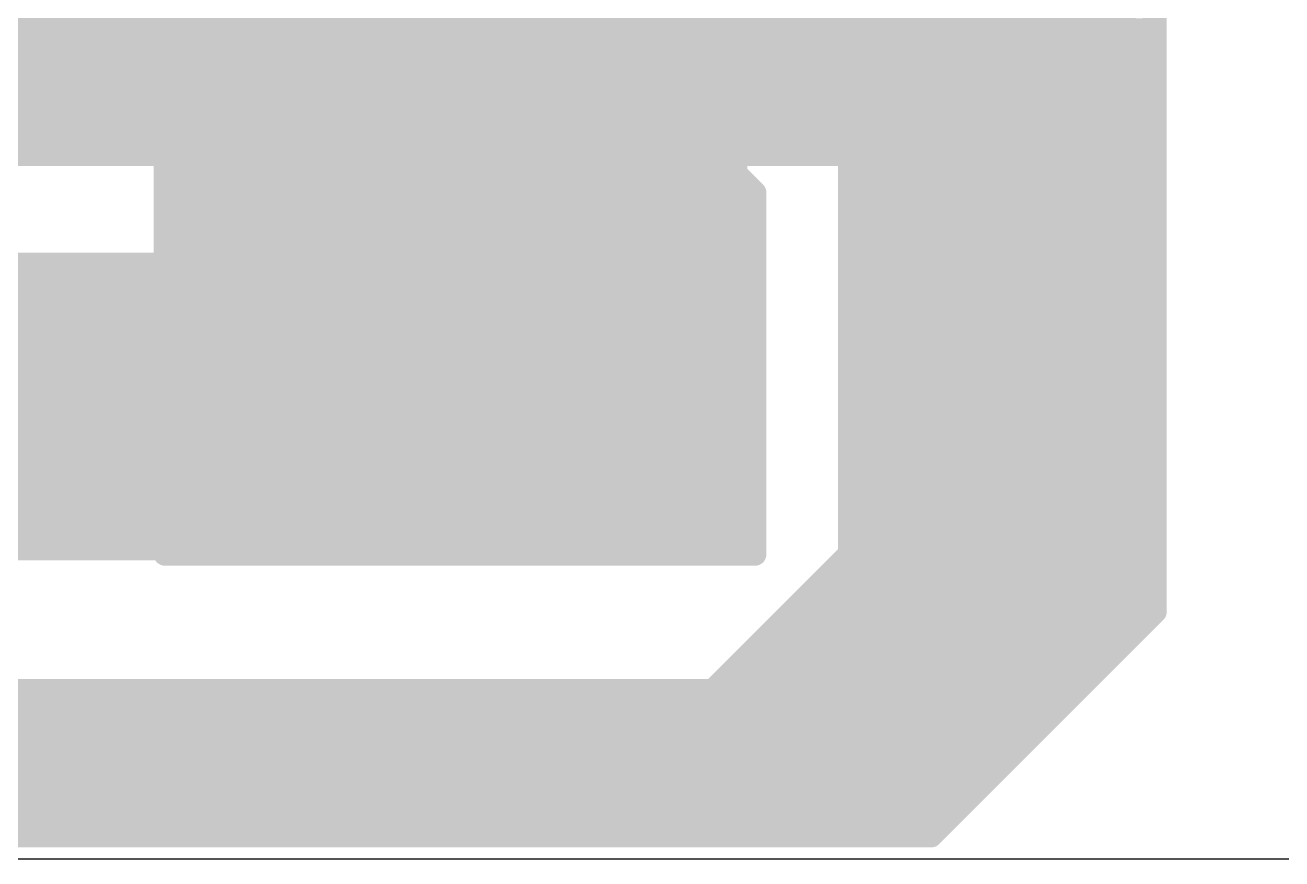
# Model space of a CAD drawing. Extents: x 0 to 6.01, y 0 to 3.
# Drawn here: x 3.291 to 4.942, y 0 to 1.095 of the extents above; entities that cross this region are included whole.
import ezdxf

# ---------------------------------------------------------------- set-up
doc = ezdxf.new("R2010")
doc.units = 0
for name, color, linetype in [('1', 12, 'CONTINUOUS'), ('16', 132, 'CONTINUOUS'), ('18', 110, 'CONTINUOUS'), ('20', 31, 'CONTINUOUS')]:
    doc.layers.add(name, color=color, linetype=linetype)

# ---------------------------------------------------------------- blocks, each defined once
blk = doc.blocks.new('ROUNDV')
at = {"const_width": 0.5}
blk.add_lwpolyline([(0, -0.25, 1), (0, 0.25, 1), (0, -0.25)], format="xyb", dxfattribs=at)

msp = doc.modelspace()

# ---------------------------------------------------------------- linework, layer by layer
at = {"layer": '1'}
for points, const_width in [([(4.375, 0.4), (4.375, 1.275)], 0.032), ([(4.9, 1.275), (4.55, 0.925)], 0.03), ([(4.775, 1.275), (4.775, 0.325)], 0.032), ([(2.315, 1.11), (4.735, 1.11)], 0.03), ([(2.345, 1.08), (4.705, 1.08)], 0.03), ([(4.375, 1.088), (4.775, 1.088)], 0.032), ([(2.375, 1.05), (4.675, 1.05)], 0.03), ([(4.375, 1.056), (4.775, 1.056)], 0.032), ([(2.405, 1.02), (4.645, 1.02)], 0.03), ([(4.375, 1.024), (4.775, 1.024)], 0.032), ([(4.375, 0.992), (4.775, 0.992)], 0.032), ([(2.435, 0.99), (4.615, 0.99)], 0.03), ([(2.465, 0.96), (4.585, 0.96)], 0.03), ([(4.375, 0.96), (4.775, 0.96)], 0.032), ([(2.495, 0.93), (4.555, 0.93)], 0.03), ([(4.375, 0.928), (4.775, 0.928)], 0.032), ([(4.55, 0.925), (2.5, 0.925)], 0.03), ([(4.375, 0.896), (4.775, 0.896)], 0.032), ([(4.375, 0.864), (4.775, 0.864)], 0.032), ([(4.375, 0.832), (4.775, 0.832)], 0.032), ([(4.375, 0.8), (4.775, 0.8)], 0.032), ([(1.838, 0.78), (4.24, 0.78)], 0.03), ([(2.45, 0.781), (4.239, 0.781)], 0.03), ([(4.239, 0.781), (4.246, 0.774)], 0.03), ([(4.246, 0.774), (4.246, 0.4)], 0.03), ([(4.375, 0.768), (4.775, 0.768)], 0.032), ([(1.868, 0.75), (4.246, 0.75)], 0.03), ([(4.375, 0.736), (4.775, 0.736)], 0.032), ([(1.898, 0.72), (4.246, 0.72)], 0.03), ([(4.375, 0.704), (4.775, 0.704)], 0.032), ([(1.928, 0.69), (4.246, 0.69)], 0.03), ([(4.375, 0.672), (4.775, 0.672)], 0.032), ([(1.931, 0.66), (4.246, 0.66)], 0.03), ([(1.931, 0.63), (4.246, 0.63)], 0.03), ([(4.375, 0.64), (4.775, 0.64)], 0.032), ([(1.931, 0.6), (4.246, 0.6)], 0.03), ([(4.375, 0.608), (4.775, 0.608)], 0.032), ([(1.931, 0.57), (4.246, 0.57)], 0.03), ([(4.375, 0.576), (4.775, 0.576)], 0.032), ([(1.931, 0.54), (4.246, 0.54)], 0.03), ([(4.375, 0.544), (4.775, 0.544)], 0.032), ([(1.931, 0.51), (4.246, 0.51)], 0.03), ([(4.375, 0.512), (4.775, 0.512)], 0.032), ([(4.375, 0.48), (4.775, 0.48)], 0.032), ([(1.931, 0.48), (4.246, 0.48)], 0.03), ([(1.931, 0.45), (4.246, 0.45)], 0.03), ([(4.375, 0.448), (4.775, 0.448)], 0.032), ([(1.961, 0.42), (4.246, 0.42)], 0.03), ([(4.375, 0.416), (4.775, 0.416)], 0.032), ([(4.239, 0.407), (1.974, 0.407)], 0.03), ([(4.1951, 0.2201), (4.375, 0.4)], 0.032), ([(4.246, 0.4), (4.239, 0.407)], 0.03), ([(4.359, 0.384), (4.775, 0.384)], 0.032), ([(4.327, 0.352), (4.775, 0.352)], 0.032), ([(4.295, 0.32), (4.77, 0.32)], 0.032), ([(4.775, 0.325), (4.481, 0.031)], 0.032), ([(4.263, 0.288), (4.738, 0.288)], 0.032), ([(4.231, 0.256), (4.706, 0.256)], 0.032), ([(0.693265, 0.2201), (4.1951, 0.2201)], 0.032), ([(4.199, 0.224), (4.674, 0.224)], 0.032), ([(0.577, 0.192), (4.642, 0.192)], 0.032), ([(0.68807, 0.16), (4.61, 0.16)], 0.032), ([(0.672782, 0.128), (4.578, 0.128)], 0.032), ([(0.643494, 0.096), (4.546, 0.096)], 0.032), ([(0.395, 0.064), (4.514, 0.064)], 0.032), ([(0.395, 0.032), (4.482, 0.032)], 0.032), ([(4.481, 0.031), (0.395, 0.031)], 0.032)]:
    msp.add_lwpolyline(points, dxfattribs=dict(at, const_width=const_width))
for points, const_width in [([(4.735, 1.1025, 1), (4.735, 1.1175)], 0.015), ([(4.375, 1.096, 1), (4.375, 1.08)], 0.016), ([(4.705, 1.0725, 1), (4.705, 1.0875)], 0.015), ([(4.775, 1.08, 1), (4.775, 1.096)], 0.016), ([(4.375, 1.064, 1), (4.375, 1.048)], 0.016), ([(4.675, 1.0425, 1), (4.675, 1.0575)], 0.015), ([(4.775, 1.048, 1), (4.775, 1.064)], 0.016), ([(4.375, 1.032, 1), (4.375, 1.016)], 0.016), ([(4.645, 1.0125, 1), (4.645, 1.0275)], 0.015), ([(4.775, 1.016, 1), (4.775, 1.032)], 0.016), ([(4.375, 1, 1), (4.375, 0.984)], 0.016), ([(4.775, 0.984, 1), (4.775, 1)], 0.016), ([(4.615, 0.9825, 1), (4.615, 0.9975)], 0.015), ([(4.375, 0.968, 1), (4.375, 0.952)], 0.016), ([(4.585, 0.9525, 1), (4.585, 0.9675)], 0.015), ([(4.775, 0.952, 1), (4.775, 0.968)], 0.016), ([(4.375, 0.936, 1), (4.375, 0.92)], 0.016), ([(4.555, 0.9225, 1), (4.555, 0.9375)], 0.015), ([(4.775, 0.92, 1), (4.775, 0.936)], 0.016), ([(4.544697, 0.930303, 1), (4.555303, 0.919697)], 0.015), ([(4.55, 0.9175, 1), (4.55, 0.9325)], 0.015), ([(4.375, 0.904, 1), (4.375, 0.888)], 0.016), ([(4.775, 0.888, 1), (4.775, 0.904)], 0.016), ([(4.375, 0.872, 1), (4.375, 0.856)], 0.016), ([(4.775, 0.856, 1), (4.775, 0.872)], 0.016), ([(4.375, 0.84, 1), (4.375, 0.824)], 0.016), ([(4.775, 0.824, 1), (4.775, 0.84)], 0.016), ([(4.375, 0.808, 1), (4.375, 0.792)], 0.016), ([(4.775, 0.792, 1), (4.775, 0.808)], 0.016), ([(4.244303, 0.786303, 1), (4.233697, 0.775697)], 0.015), ([(4.239, 0.7735, 1), (4.239, 0.7885)], 0.015), ([(4.24, 0.7725, 1), (4.24, 0.7875)], 0.015), ([(4.2535, 0.774, 1), (4.2385, 0.774)], 0.015), ([(4.240697, 0.768697, 1), (4.251303, 0.779303)], 0.015), ([(4.375, 0.776, 1), (4.375, 0.76)], 0.016), ([(4.775, 0.76, 1), (4.775, 0.776)], 0.016), ([(4.246, 0.7425, 1), (4.246, 0.7575)], 0.015), ([(4.375, 0.744, 1), (4.375, 0.728)], 0.016), ([(4.775, 0.728, 1), (4.775, 0.744)], 0.016), ([(4.246, 0.7125, 1), (4.246, 0.7275)], 0.015), ([(4.375, 0.712, 1), (4.375, 0.696)], 0.016), ([(4.775, 0.696, 1), (4.775, 0.712)], 0.016), ([(4.246, 0.6825, 1), (4.246, 0.6975)], 0.015), ([(4.375, 0.68, 1), (4.375, 0.664)], 0.016), ([(4.775, 0.664, 1), (4.775, 0.68)], 0.016), ([(4.246, 0.6525, 1), (4.246, 0.6675)], 0.015), ([(4.246, 0.6225, 1), (4.246, 0.6375)], 0.015), ([(4.375, 0.648, 1), (4.375, 0.632)], 0.016), ([(4.775, 0.632, 1), (4.775, 0.648)], 0.016), ([(4.246, 0.5925, 1), (4.246, 0.6075)], 0.015), ([(4.375, 0.616, 1), (4.375, 0.6)], 0.016), ([(4.775, 0.6, 1), (4.775, 0.616)], 0.016), ([(4.246, 0.5625, 1), (4.246, 0.5775)], 0.015), ([(4.375, 0.584, 1), (4.375, 0.568)], 0.016), ([(4.775, 0.568, 1), (4.775, 0.584)], 0.016), ([(4.246, 0.5325, 1), (4.246, 0.5475)], 0.015), ([(4.375, 0.552, 1), (4.375, 0.536)], 0.016), ([(4.775, 0.536, 1), (4.775, 0.552)], 0.016), ([(4.246, 0.5025, 1), (4.246, 0.5175)], 0.015), ([(4.375, 0.52, 1), (4.375, 0.504)], 0.016), ([(4.775, 0.504, 1), (4.775, 0.52)], 0.016), ([(4.375, 0.488, 1), (4.375, 0.472)], 0.016), ([(4.775, 0.472, 1), (4.775, 0.488)], 0.016), ([(4.246, 0.4725, 1), (4.246, 0.4875)], 0.015), ([(4.246, 0.4425, 1), (4.246, 0.4575)], 0.015), ([(4.375, 0.456, 1), (4.375, 0.44)], 0.016), ([(4.775, 0.44, 1), (4.775, 0.456)], 0.016), ([(4.246, 0.4125, 1), (4.246, 0.4275)], 0.015), ([(4.375, 0.424, 1), (4.375, 0.408)], 0.016), ([(4.775, 0.408, 1), (4.775, 0.424)], 0.016), ([(4.244303, 0.412303, 1), (4.233697, 0.401697)], 0.015), ([(4.239, 0.3995, 1), (4.239, 0.4145)], 0.015), ([(4.240697, 0.394697, 1), (4.251303, 0.405303)], 0.015), ([(4.380657, 0.394343, 1), (4.369343, 0.405657)], 0.016), ([(4.2385, 0.4, 1), (4.2535, 0.4)], 0.015), ([(4.359, 0.392, 1), (4.359, 0.376)], 0.016), ([(4.367, 0.4, 1), (4.383, 0.4)], 0.016), ([(4.775, 0.376, 1), (4.775, 0.392)], 0.016), ([(4.327, 0.36, 1), (4.327, 0.344)], 0.016), ([(4.775, 0.344, 1), (4.775, 0.36)], 0.016), ([(4.295, 0.328, 1), (4.295, 0.312)], 0.016), ([(4.767, 0.325, 1), (4.783, 0.325)], 0.016), ([(4.780657, 0.319343, 1), (4.769343, 0.330657)], 0.016), ([(4.77, 0.312, 1), (4.77, 0.328)], 0.016), ([(4.263, 0.296, 1), (4.263, 0.28)], 0.016), ([(4.738, 0.28, 1), (4.738, 0.296)], 0.016), ([(4.231, 0.264, 1), (4.231, 0.248)], 0.016), ([(4.706, 0.248, 1), (4.706, 0.264)], 0.016), ([(4.189443, 0.225757, 1), (4.200757, 0.214443)], 0.016), ([(4.199, 0.232, 1), (4.199, 0.216)], 0.016), ([(4.1951, 0.2121, 1), (4.1951, 0.2281)], 0.016), ([(4.674, 0.216, 1), (4.674, 0.232)], 0.016), ([(4.642, 0.184, 1), (4.642, 0.2)], 0.016), ([(4.61, 0.152, 1), (4.61, 0.168)], 0.016), ([(4.578, 0.12, 1), (4.578, 0.136)], 0.016), ([(4.546, 0.088, 1), (4.546, 0.104)], 0.016), ([(4.514, 0.056, 1), (4.514, 0.072)], 0.016), ([(4.475343, 0.036657, 1), (4.486657, 0.025343)], 0.016), ([(4.481, 0.023, 1), (4.481, 0.039)], 0.016), ([(4.482, 0.024, 1), (4.482, 0.04)], 0.016)]:
    msp.add_lwpolyline(points, format="xyb", dxfattribs=dict(at, const_width=const_width))
at = {"layer": '16', "const_width": 0.03}
for points in [[(4.225, 1.389735), (4.225, 0.9)], [(3.475, 1), (3.625, 1.15)], [(3.585, 1.11), (4.225, 1.11)], [(3.555, 1.08), (4.225, 1.08)], [(3.525, 1.05), (4.225, 1.05)], [(3.495, 1.02), (4.225, 1.02)], [(3.475, 0.4), (3.475, 1)], [(3.475, 0.99), (4.225, 0.99)], [(3.475, 0.96), (4.225, 0.96)], [(3.475, 0.93), (4.225, 0.93)], [(3.475, 0.9), (4.225, 0.9)], [(4.225, 0.9), (4.25, 0.875)], [(3.475, 0.87), (4.25, 0.87)], [(4.25, 0.875), (4.25, 0.4)], [(3.475, 0.84), (4.25, 0.84)], [(3.475, 0.81), (4.25, 0.81)], [(3.475, 0.78), (4.25, 0.78)], [(3.475, 0.75), (4.25, 0.75)], [(3.475, 0.72), (4.25, 0.72)], [(3.475, 0.69), (4.25, 0.69)], [(3.475, 0.66), (4.25, 0.66)], [(3.475, 0.63), (4.25, 0.63)], [(3.475, 0.6), (4.25, 0.6)], [(3.475, 0.57), (4.25, 0.57)], [(3.475, 0.54), (4.25, 0.54)], [(3.475, 0.51), (4.25, 0.51)], [(3.475, 0.48), (4.25, 0.48)], [(3.475, 0.45), (4.25, 0.45)], [(3.475, 0.42), (4.25, 0.42)], [(4.25, 0.4), (3.475, 0.4)]]:
    msp.add_lwpolyline(points, dxfattribs=at)
at = {"layer": '16', "const_width": 0.015}
for points in [[(3.585, 1.1175, 1), (3.585, 1.1025)], [(4.225, 1.1025, 1), (4.225, 1.1175)], [(3.555, 1.0875, 1), (3.555, 1.0725)], [(4.225, 1.0725, 1), (4.225, 1.0875)], [(3.525, 1.0575, 1), (3.525, 1.0425)], [(4.225, 1.0425, 1), (4.225, 1.0575)], [(3.495, 1.0275, 1), (3.495, 1.0125)], [(4.225, 1.0125, 1), (4.225, 1.0275)], [(3.4825, 1, 1), (3.4675, 1)], [(3.469697, 1.005303, 1), (3.480303, 0.994697)], [(3.475, 0.9975, 1), (3.475, 0.9825)], [(4.225, 0.9825, 1), (4.225, 0.9975)], [(3.475, 0.9675, 1), (3.475, 0.9525)], [(4.225, 0.9525, 1), (4.225, 0.9675)], [(3.475, 0.9375, 1), (3.475, 0.9225)], [(4.225, 0.9225, 1), (4.225, 0.9375)], [(3.475, 0.9075, 1), (3.475, 0.8925)], [(4.230303, 0.905303, 1), (4.219697, 0.894697)], [(4.225, 0.8925, 1), (4.225, 0.9075)], [(4.2175, 0.9, 1), (4.2325, 0.9)], [(3.475, 0.8775, 1), (3.475, 0.8625)], [(4.2575, 0.875, 1), (4.2425, 0.875)], [(4.244697, 0.869697, 1), (4.255303, 0.880303)], [(4.25, 0.8625, 1), (4.25, 0.8775)], [(3.475, 0.8475, 1), (3.475, 0.8325)], [(4.25, 0.8325, 1), (4.25, 0.8475)], [(3.475, 0.8175, 1), (3.475, 0.8025)], [(4.25, 0.8025, 1), (4.25, 0.8175)], [(3.475, 0.7875, 1), (3.475, 0.7725)], [(4.25, 0.7725, 1), (4.25, 0.7875)], [(3.475, 0.7575, 1), (3.475, 0.7425)], [(4.25, 0.7425, 1), (4.25, 0.7575)], [(3.475, 0.7275, 1), (3.475, 0.7125)], [(4.25, 0.7125, 1), (4.25, 0.7275)], [(3.475, 0.6975, 1), (3.475, 0.6825)], [(4.25, 0.6825, 1), (4.25, 0.6975)], [(3.475, 0.6675, 1), (3.475, 0.6525)], [(4.25, 0.6525, 1), (4.25, 0.6675)], [(3.475, 0.6375, 1), (3.475, 0.6225)], [(4.25, 0.6225, 1), (4.25, 0.6375)], [(3.475, 0.6075, 1), (3.475, 0.5925)], [(4.25, 0.5925, 1), (4.25, 0.6075)], [(3.475, 0.5775, 1), (3.475, 0.5625)], [(4.25, 0.5625, 1), (4.25, 0.5775)], [(3.475, 0.5475, 1), (3.475, 0.5325)], [(4.25, 0.5325, 1), (4.25, 0.5475)], [(3.475, 0.5175, 1), (3.475, 0.5025)], [(4.25, 0.5025, 1), (4.25, 0.5175)], [(3.475, 0.4875, 1), (3.475, 0.4725)], [(4.25, 0.4725, 1), (4.25, 0.4875)], [(3.475, 0.4575, 1), (3.475, 0.4425)], [(4.25, 0.4425, 1), (4.25, 0.4575)], [(3.475, 0.4275, 1), (3.475, 0.4125)], [(4.25, 0.4125, 1), (4.25, 0.4275)], [(3.475, 0.4075, 1), (3.475, 0.3925)], [(4.25, 0.3925, 1), (4.25, 0.4075)], [(3.4675, 0.4, 1), (3.4825, 0.4)], [(4.2425, 0.4, 1), (4.2575, 0.4)]]:
    msp.add_lwpolyline(points, format="xyb", dxfattribs=at)
at = {"layer": '20'}
msp.add_line((0, 0), (6, 0), dxfattribs=at)

# ---------------------------------------------------------------- block references
at = {"layer": '18', "xscale": 0.051181, "yscale": 0.051181}
for p in [(3.525, 0.725), (3.525, 0.725), (3.65, 0.725), (3.65, 0.725), (3.775, 0.725), (3.775, 0.725), (3.9, 0.725), (3.9, 0.725), (4.025, 0.725), (4.025, 0.725), (4.15, 0.725), (4.15, 0.725), (3.525, 0.6), (3.525, 0.6), (3.65, 0.6), (3.65, 0.6), (3.775, 0.6), (3.775, 0.6), (3.9, 0.6), (3.9, 0.6), (4.025, 0.6), (4.025, 0.6), (4.15, 0.6), (4.15, 0.6), (3.525, 0.475), (3.525, 0.475), (3.65, 0.475), (3.65, 0.475), (3.775, 0.475), (3.775, 0.475), (3.9, 0.475), (3.9, 0.475), (4.025, 0.475), (4.025, 0.475), (4.15, 0.475), (4.15, 0.475)]:
    msp.add_blockref('ROUNDV', p, dxfattribs=at)

doc.saveas('drawing.dxf')
